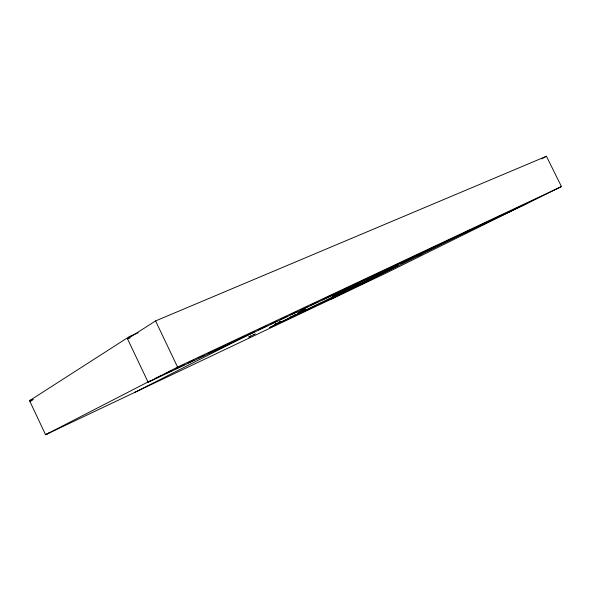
<?xml version="1.0" encoding="UTF-8"?>
<svg xmlns="http://www.w3.org/2000/svg" width="591" height="591" viewBox="0 0 591 591"><rect width="100%" height="100%" fill="white"/><g stroke="black" fill="none" stroke-linecap="round" stroke-linejoin="round"><path stroke-width="0.89" d="M429.051 250.037L438.071 245.649M392.143 267.391L395.852 265.462L391.597 267.568L395.837 265.448M378.137 274.032L377.317 274.46L382.665 271.816M298.595 312.838L303.36 310.482L298.174 312.986M302.777 310.822L303.708 310.312M423.518 252.305L429.716 249.195M420.135 253.886L416.5 255.6M414.675 256.464L420.984 253.369M433.269 247.88L434.688 247.311M343.253 291.112L338.355 293.513M332.563 296.63L335.695 295.116L332.157 296.845M337.631 293.764L334.395 295.419L337.705 293.771M298.743 312.624L301.875 311.125M298.64 313.008L301.565 311.59L298.499 313.104M248.981 336.936L250.665 336.102M354.689 285.601L355.354 285.364M346.518 290.957L346.895 290.654M274.955 324.378L275.591 323.964M275.14 324.26L275.657 323.986M431.334 248.567L426.672 250.769M525.488 204.058L385.369 273.434L45.559 434.725L29.55 400.676L129.754 336.338L138.131 332.777M30.008 401.644L33.325 399.516M127.523 338.872L155.573 320.935L546.439 156.275L561.45 186.564L525.746 204.235L148.134 382.229L127.523 338.872L130.035 337.801M383.108 271.653C380.818 272.828 386.315 270.065 387.615 269.489M279.935 321.992L280.659 321.578L279.75 322.051M280.4 321.703L279.986 321.932M392.963 266.969L386.854 269.954L388.568 269.06M391.493 267.73L392.978 266.977M346.289 291.067L346.947 290.698M365.341 281.848L369.707 279.698L368.769 280.23M366.339 281.493L367.292 280.932M368.237 280.577L364.115 282.579L369.707 279.713M429.177 249.963L438.766 245.221M433.129 248.087L434.813 247.252M438.057 245.738L439.002 245.265L438.655 245.413M541.659 158.853L546.439 156.275M290.454 317.315L289.849 317.589L292.346 316.414M297.975 313.09L298.595 312.824L297.997 313.112M303.323 310.548L303.922 310.245M392.882 267.036L392.018 267.405M367.129 280.858L371.17 278.959L365.6 281.685M367.609 280.725L369.168 279.92M366.583 281.338L366.996 281.117M49.046 432.93L45.559 434.725L149.951 380.959M428.312 250.133L433.772 247.289M434.518 246.935L428.645 249.904M148.134 382.229L177.581 367.092L561.45 186.564M436.985 246.07L436.106 246.477M304.335 309.92L300.612 311.76M349.916 288.016L350.337 287.81M369.146 280.008L368.947 280.031M134.305 392.609L254.329 331.773M294.931 315.143L295.485 314.877L290.373 317.301M377.656 274.254L378.757 273.714M382.68 271.845L383.249 271.594M275.546 324.075L280.193 321.866M359.269 283.473L359.897 283.2M433.897 247.459L434.392 247.215M433.949 247.526L434.444 247.289M302.452 311.206L305.481 309.721L302.422 311.258M343.319 291.119L338.503 293.446M343.925 290.883L346.998 289.383M347.205 289.287L344.088 290.838M352.103 286.975L348.66 288.585M390.223 268.225L393.761 266.556M249.83 336.552L254.3 334.38M351.571 287.654L354.733 286.088M418.162 254.861L427.315 250.436M424.279 251.877L427.16 250.481M338.724 294.798L397.78 265.411L338.828 294.761M436.83 246.122L440.229 244.541M419.307 255.12L419.743 254.957M419.551 255.002L420.024 254.824M331.278 299.112L470.14 230.113M334.07 295.936L334.395 295.781M385.576 270.53L389.838 268.462M429.96 249.55L430.588 249.247M433.993 247.511L438.19 245.442L437.569 245.775M303.006 310.519L305.754 309.263M249.882 336.53L250.296 336.323M378.75 273.722L379.488 273.36M386.366 270.153L387.098 269.791M388.309 269.208L389.048 268.853M391.501 267.73L389.979 268.462M436.638 246.307L433.129 248.006M303.9 310.519L303.39 310.763M425.254 251.47L425.409 251.397M432.568 248.109L433.329 247.843M379.481 273.36L380.286 272.976M384.601 270.937L385.406 270.552M293.793 315.712L292.346 316.414M339.544 292.944L339.928 292.767M397.145 265.714L269.585 327.577L339.345 294.503M421.649 253.96L417.172 256.162M417.15 256.132L422.166 253.746M379.703 273.323L382.51 271.904M385.583 270.545L382.421 272.045M435.212 247.119L434.518 247.452L435.966 246.765M436.919 246.225L438.219 245.605M437.517 245.701L438.116 245.428M434.525 247.459L433.137 248.109M290.979 317.057L291.629 316.754M293.705 315.69L294.887 315.114M336.153 294.547L339.884 292.789M341.413 291.939L345.484 290.137M348.513 288.622L352.273 286.871M352.613 287.167L353.108 286.93M367.713 280.304L371.074 278.738M300.147 312.299L303.855 310.541M367.691 280.356L371.082 278.745M352.184 288.061L355.509 286.421L352.192 288.068M155.758 378.188L161.675 375.396M165.731 373.49L171.641 370.697M175.793 368.747L184.096 364.832M188.182 362.918L194.062 360.141M198.214 358.183L204.028 355.45M208.135 353.514L213.122 351.165M214.784 350.382L225.622 345.277M227.254 344.509L235.587 340.586M237.227 339.81L245.553 335.895M249.698 333.937L253.857 331.979M258.503 329.808L266.851 325.87M271.025 323.905L276.869 321.157M281.05 319.184L286.894 316.436M291.067 314.471L296.911 311.716M301.085 309.75L308.133 306.419M311.102 305.03L318.157 301.698M322.331 299.733L462.627 233.652M463.063 233.452L471.411 229.522M473.051 228.754L526.396 203.629M421.708 253.096L425.38 251.411M426.65 250.724L431.312 248.516M397.241 264.768L393.872 266.393M438.204 245.612L438.655 245.391M387.297 269.74L388.56 269.045M302.791 310.637L305.953 309.13M294.894 315.136L295.271 314.944M253.406 334.691L255.342 333.863M248.737 337.055L250.481 336.272M29.55 400.676L32.047 399.568M355.11 285.519L354.482 285.741L360.163 283.067L359.616 283.229M354.563 286.125L351.719 287.595M155.573 320.935L177.581 367.092M412.348 257.816A330.908 108.729 -41.6 0 1 400.646 263.593M378.528 274.571L373.239 277.209L383.086 272.414L378.528 274.571"/></g></svg>
